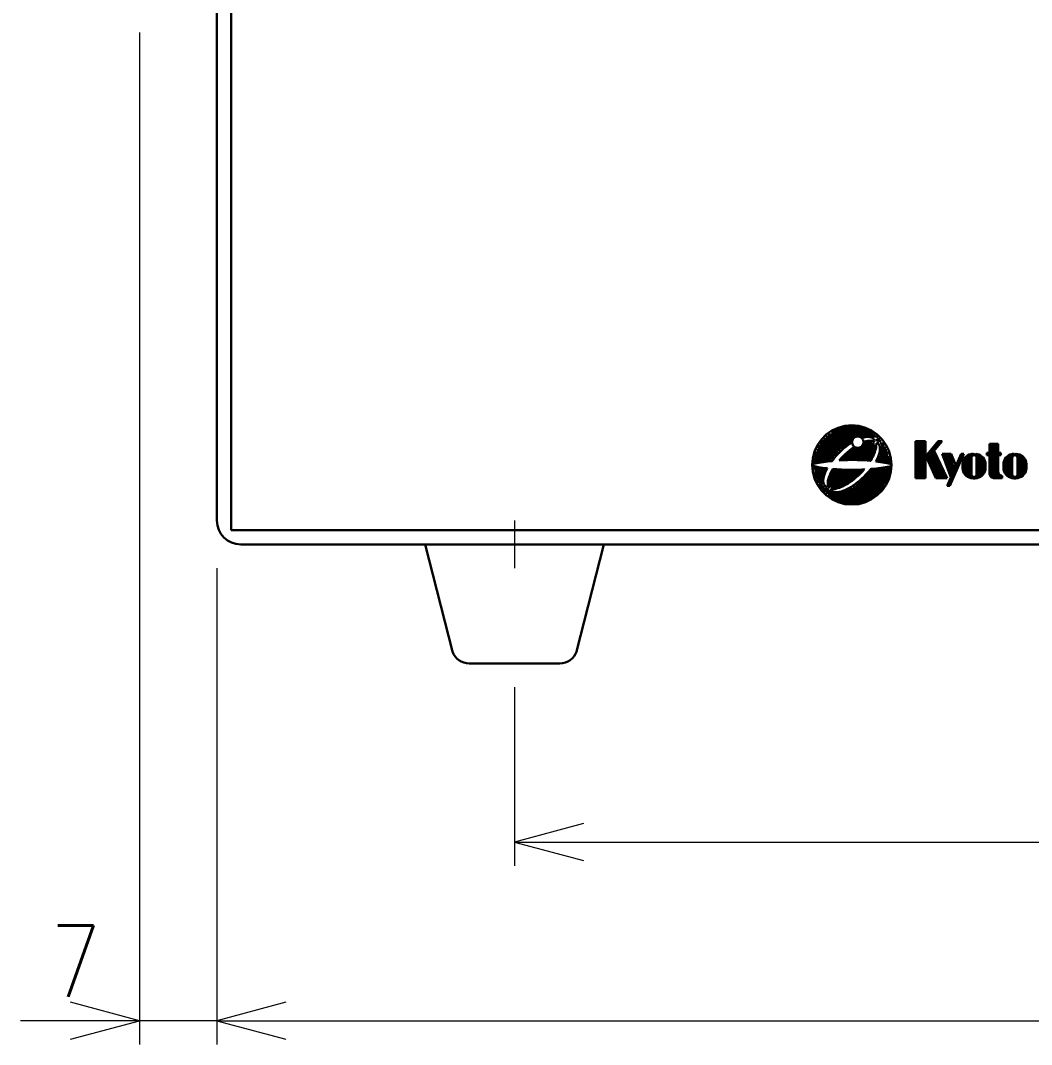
# Model space of a CAD drawing. Header units: millimetres. Extents: x 453 to 1184, y 120 to 532.
# Drawn here: x 452.6 to 537.5, y 139.7 to 225.7 of the extents above; entities that cross this region are included whole.
import ezdxf

# ---------------------------------------------------------------- set-up
doc = ezdxf.new("R2010")
doc.units = ezdxf.units.MM
doc.layers.get('0').update_dxf_attribs({"lineweight": 30})
doc.layers.add('寸法', color=7, linetype='Continuous', lineweight=15)
doc.styles.get("Standard").update_dxf_attribs({"font": 'txt', "bigfont": 'extfont2.shx'})

# ---------------------------------------------------------------- blocks, each defined once
blk = doc.blocks.new('A$C5E891AED')
for p, q in [((7.7, 75.8), (7.7, -41.8)), ((6.5, 61.5), (6.5, -41)), ((58.3069, -33.4757), (61.3512, -33.4757)), ((58.4972, -33.3805), (61.1609, -33.3805)), ((58.7826, -33.2854), (60.9707, -33.2854)), ((58.9729, -33.1903), (60.6853, -33.1903)), ((59.4485, -33.0951), (60.3999, -33.0951)), ((57.2605, -34.3318), (59.8291, -34.3318)), ((57.4508, -34.1416), (59.8291, -34.1416)), ((57.4508, -34.2367), (59.8291, -34.2367)), ((57.641, -33.9513), (60.0193, -33.9513)), ((57.641, -34.0464), (59.9242, -34.0464)), ((57.8313, -33.761), (61.8269, -33.761)), ((57.8313, -33.8562), (60.495, -33.8562)), ((58.1167, -33.5708), (61.6366, -33.5708)), ((58.1167, -33.6659), (61.6366, -33.6659)), ((60.495, -33.8562), (61.8269, -33.8562)), ((60.5901, -33.9513), (60.8755, -33.9513)), ((61.6366, -33.9513), (62.0171, -33.9513)), ((61.8269, -34.2367), (62.2074, -34.2367)), ((61.922, -34.1416), (62.2074, -34.1416)), ((62.0171, -34.3318), (62.3025, -34.3318)), ((65.1667, -34.3333), (66.0242, -34.3333)), ((65.1667, -37.4418), (65.1667, -34.3333)), ((65.2739, -34.3333), (65.2739, -37.4418)), ((65.3811, -34.3333), (65.3811, -37.4418)), ((65.4883, -34.3333), (65.4883, -37.4418)), ((65.5955, -34.3333), (65.5955, -37.4418)), ((65.7027, -34.3333), (65.7027, -37.4418)), ((65.8099, -34.3333), (65.8099, -37.4418)), ((65.917, -34.3333), (65.917, -37.4418)), ((66.0242, -34.3333), (66.0242, -37.4418)), ((66.0242, -35.6196), (67.0962, -34.3333)), ((67.4177, -34.3333), (66.453, -35.5124)), ((67.0962, -34.3333), (67.4177, -34.3333)), ((56.88, -35.0929), (58.8777, -35.0929)), ((56.88, -35.188), (58.6875, -35.188)), ((56.9751, -34.7123), (59.3534, -34.7123)), ((56.9751, -34.8075), (59.1631, -34.8075)), ((56.9751, -34.9026), (59.1631, -34.9026)), ((56.9751, -34.9977), (58.8777, -34.9977)), ((57.1654, -34.5221), (59.6388, -34.5221)), ((57.1654, -34.6172), (59.4485, -34.6172)), ((57.2605, -34.427), (59.7339, -34.427)), ((59.6388, -35.188), (61.7317, -35.188)), ((59.7339, -35.0929), (61.7317, -35.0929)), ((59.8291, -34.9977), (61.7317, -34.9977)), ((60.0193, -34.9026), (60.1145, -34.9026)), ((60.5901, -34.9026), (61.8269, -34.9026)), ((60.6853, -34.8075), (61.8269, -34.8075)), ((60.7804, -34.6172), (61.7317, -34.6172)), ((60.7804, -34.7123), (61.8269, -34.7123)), ((60.8755, -34.5221), (61.7317, -34.5221)), ((60.9707, -34.427), (61.5415, -34.427)), ((62.2074, -34.5221), (62.4928, -34.5221)), ((62.3025, -34.6172), (62.5879, -34.6172)), ((62.3025, -34.7123), (62.5879, -34.7123)), ((62.3025, -34.9026), (62.683, -34.9026)), ((62.3025, -35.0929), (62.7782, -35.0929)), ((62.3025, -35.188), (62.7782, -35.188)), ((62.3976, -34.8075), (62.5879, -34.8075)), ((62.3976, -34.9977), (62.683, -34.9977)), ((66.3887, -35.1908), (66.453, -35.1908)), ((66.453, -35.1908), (66.6674, -35.1908)), ((66.4744, -35.0836), (66.5602, -35.0836)), ((66.5602, -34.9764), (66.6888, -34.9764)), ((66.5602, -35.0836), (66.7746, -35.0836)), ((66.6674, -34.8692), (66.7746, -34.8692)), ((66.6674, -34.9764), (66.8818, -34.9764)), ((66.6674, -35.1908), (66.7531, -35.1908)), ((66.7746, -35.1908), (66.7531, -35.1479)), ((66.7746, -34.7621), (66.989, -34.7621)), ((66.7746, -34.8692), (66.989, -34.8692)), ((67.8465, -37.4418), (66.7746, -35.1908)), ((66.8389, -34.6549), (66.8818, -34.6549)), ((66.8818, -34.6549), (67.0962, -34.6549)), ((66.9247, -34.5477), (66.989, -34.5477)), ((66.989, -34.5477), (67.2034, -34.5477)), ((66.989, -34.7621), (67.0533, -34.7621)), ((67.0104, -34.4405), (67.0962, -34.4405)), ((67.0962, -34.4405), (67.3105, -34.4405)), ((67.0962, -34.6549), (67.139, -34.6549)), ((71.3838, -34.5477), (72.1342, -34.5477)), ((71.3838, -34.5477), (71.3838, -36.6914)), ((71.3838, -34.6549), (72.1342, -34.6549)), ((71.3838, -34.7621), (72.1342, -34.7621)), ((71.3838, -34.8692), (72.1342, -34.8692)), ((71.3838, -34.9764), (72.1342, -34.9764)), ((71.3838, -35.0836), (72.1342, -35.0836)), ((71.3838, -35.1908), (72.1342, -35.1908)), ((72.1342, -34.5477), (72.1342, -36.6914)), ((56.5946, -35.8539), (58.1167, -35.8539)), ((56.5946, -36.0442), (57.0702, -36.0442)), ((56.6897, -35.4734), (58.4972, -35.4734)), ((56.6897, -35.5685), (58.3069, -35.5685)), ((56.6897, -35.6637), (58.3069, -35.6637)), ((56.6897, -35.7588), (58.2118, -35.7588)), ((56.6897, -35.949), (57.8313, -35.949)), ((56.7848, -35.2831), (58.6875, -35.2831)), ((56.7848, -35.3783), (58.5923, -35.3783)), ((58.9729, -35.7588), (61.4463, -35.7588)), ((58.9729, -35.8539), (59.4485, -35.8539)), ((59.068, -35.6637), (61.5415, -35.6637)), ((59.1631, -35.5685), (61.5415, -35.5685)), ((59.2583, -35.4734), (61.6366, -35.4734)), ((59.3534, -35.3783), (61.6366, -35.3783)), ((59.4485, -35.2831), (61.7317, -35.2831)), ((60.8755, -35.8539), (61.3512, -35.8539)), ((62.0171, -35.8539), (63.0636, -35.8539)), ((62.0171, -35.949), (62.9684, -35.949)), ((62.1123, -35.6637), (62.9684, -35.6637)), ((62.1123, -35.7588), (62.9684, -35.7588)), ((62.2074, -35.2831), (62.8733, -35.2831)), ((62.2074, -35.4734), (62.8733, -35.4734)), ((62.2074, -35.5685), (62.8733, -35.5685)), ((62.3025, -35.3783), (62.8733, -35.3783)), ((62.3976, -36.0442), (63.0636, -36.0442)), ((66.0242, -35.5124), (66.8818, -37.4418)), ((66.0886, -35.6196), (66.1529, -35.6196)), ((66.1314, -35.5124), (66.8818, -35.5124)), ((66.1314, -35.6196), (66.8818, -35.6196)), ((66.1314, -35.7268), (66.2386, -35.7268)), ((66.1743, -35.8339), (66.2386, -35.8339)), ((66.1957, -35.4052), (66.8389, -35.4052)), ((66.2386, -35.7268), (66.989, -35.7268)), ((66.2386, -35.8339), (66.989, -35.8339)), ((66.2386, -35.9411), (67.0962, -35.9411)), ((66.2815, -36.0483), (67.139, -36.0483)), ((66.3458, -35.298), (66.7746, -35.298)), ((66.8818, -35.6196), (66.9247, -35.6196)), ((66.989, -35.8339), (67.0318, -35.8339)), ((67.4177, -35.4052), (68.1681, -37.4418)), ((67.4177, -35.4052), (68.1681, -35.4052)), ((67.5249, -35.5124), (68.1681, -35.5124)), ((67.5249, -35.6196), (68.1681, -35.6196)), ((67.5249, -35.7268), (68.1681, -35.7268)), ((67.6321, -35.8339), (68.2753, -35.8339)), ((67.6321, -35.9411), (68.2753, -35.9411)), ((67.7393, -36.0483), (68.3825, -36.0483)), ((69.0256, -35.4052), (67.8465, -38.0849)), ((69.1328, -35.4052), (67.9537, -38.0849)), ((69.24, -35.4052), (68.0609, -38.0849)), ((68.1681, -35.4052), (68.4897, -36.1555)), ((69.0256, -35.4052), (69.24, -35.4052)), ((69.24, -35.8339), (69.24, -36.9058)), ((69.3472, -35.7268), (69.3472, -37.1202)), ((69.4544, -35.6196), (69.4544, -37.2274)), ((69.5616, -35.5124), (69.5616, -37.3346)), ((69.6688, -35.5124), (69.6688, -37.3346)), ((69.776, -35.5124), (69.776, -37.3346)), ((69.776, -35.5124), (70.4191, -35.5124)), ((69.8832, -35.4052), (69.9904, -35.4052)), ((69.8832, -35.7268), (69.8832, -37.1202)), ((70.3119, -35.7268), (70.3119, -37.1202)), ((70.4191, -35.5124), (70.4191, -37.3346)), ((70.5263, -35.5124), (70.5263, -37.3346)), ((70.6335, -35.5124), (70.6335, -37.3346)), ((70.7407, -35.6196), (70.7407, -37.2274)), ((70.8479, -35.7268), (70.8479, -37.1202)), ((70.9551, -35.9411), (70.9551, -36.9058)), ((71.1695, -35.298), (71.3838, -35.298)), ((71.1695, -35.298), (71.1695, -35.5124)), ((71.1695, -35.4052), (71.3838, -35.4052)), ((71.1695, -35.5124), (71.3838, -35.5124)), ((71.3838, -35.298), (72.1342, -35.298)), ((71.3838, -35.4052), (72.1342, -35.4052)), ((71.3838, -35.5124), (72.1342, -35.5124)), ((71.3838, -35.6196), (72.1342, -35.6196)), ((71.3838, -35.7268), (72.1342, -35.7268)), ((71.3838, -35.8339), (72.1342, -35.8339)), ((71.3838, -35.9411), (72.1342, -35.9411)), ((71.3838, -36.0483), (72.1342, -36.0483)), ((72.1342, -35.298), (72.3486, -35.298)), ((72.1342, -35.4052), (72.3486, -35.4052)), ((72.3486, -35.5124), (72.1342, -35.5124)), ((72.3486, -35.298), (72.3486, -35.5124)), ((72.6702, -35.9411), (72.6702, -36.9058)), ((72.7773, -35.7268), (72.7773, -37.1202)), ((72.8845, -35.6196), (72.8845, -37.2274)), ((72.9917, -35.5124), (72.9917, -37.3346)), ((73.0989, -35.5124), (73.0989, -37.3346)), ((73.2061, -35.5124), (73.8493, -35.5124)), ((73.2061, -35.5124), (73.2061, -37.3346)), ((73.3134, -35.4052), (73.4206, -35.4052)), ((73.3134, -35.7268), (73.3134, -37.1202)), ((73.7421, -35.7268), (73.7421, -37.1202)), ((73.8493, -35.5124), (73.8493, -37.3346)), ((73.9565, -35.5124), (73.9565, -35.6196)), ((73.9565, -35.6196), (73.9565, -37.3346)), ((74.0636, -35.5124), (74.0636, -37.3346)), ((74.1708, -35.6196), (74.1708, -37.2274)), ((74.278, -35.7268), (74.278, -37.1202)), ((74.3852, -35.9411), (74.3852, -37.013)), ((56.5946, -36.615), (57.4508, -36.615)), ((56.6897, -36.7101), (57.641, -36.7101)), ((56.6897, -36.8052), (57.5459, -36.8052)), ((56.6897, -36.9003), (57.4508, -36.9003)), ((58.1167, -36.9003), (60.5901, -36.9003)), ((58.2118, -36.8052), (59.1631, -36.8052)), ((59.8291, -36.8052), (60.6853, -36.8052)), ((61.3512, -36.9003), (63.0636, -36.9003)), ((61.4463, -36.8052), (63.0636, -36.8052)), ((61.7317, -36.7101), (62.9684, -36.7101)), ((62.683, -36.615), (63.0636, -36.615)), ((66.3458, -36.1555), (67.2034, -36.1555)), ((66.4101, -36.2627), (67.2677, -36.2627)), ((66.453, -36.3699), (67.3105, -36.3699)), ((66.4959, -36.4771), (67.3534, -36.4771)), ((66.5602, -36.5843), (67.4177, -36.5843)), ((66.5602, -36.6914), (67.4177, -36.6914)), ((66.6674, -36.7986), (67.5249, -36.7986)), ((66.6674, -36.9058), (67.5249, -36.9058)), ((67.7393, -36.1555), (68.3825, -36.1555)), ((67.7393, -36.2627), (68.3825, -36.2627)), ((67.8465, -36.3699), (68.4897, -36.3699)), ((67.8465, -36.4771), (68.4897, -36.4771)), ((67.8465, -36.5843), (68.4897, -36.5843)), ((67.9537, -36.6914), (68.5968, -36.6914)), ((67.9537, -36.7986), (68.5968, -36.7986)), ((68.0609, -36.9058), (68.3825, -36.9058)), ((68.4897, -36.1555), (68.5968, -36.3699)), ((69.1328, -36.3699), (69.1328, -36.5843)), ((71.0623, -36.2627), (71.0623, -36.5843)), ((71.3838, -36.1555), (72.1342, -36.1555)), ((71.3838, -36.2627), (72.1342, -36.2627)), ((71.3838, -36.3699), (72.1342, -36.3699)), ((71.3838, -36.4771), (72.1342, -36.4771)), ((71.3838, -36.5843), (72.1342, -36.5843)), ((71.3838, -36.6914), (71.3838, -37.013)), ((71.3838, -36.6914), (72.1342, -36.6914)), ((71.3838, -36.7986), (72.1342, -36.7986)), ((71.3838, -36.9058), (72.1342, -36.9058)), ((72.1342, -36.6914), (72.1342, -36.9058)), ((72.563, -36.3699), (72.563, -36.5843)), ((74.4925, -36.2627), (74.4925, -36.5843)), ((56.6897, -36.9955), (57.5459, -36.9955)), ((56.6897, -37.0906), (57.3556, -37.0906)), ((56.6897, -37.1857), (57.4508, -37.1857)), ((56.7848, -37.2809), (57.2605, -37.2809)), ((56.7848, -37.376), (57.3556, -37.376)), ((56.7848, -37.4711), (57.2605, -37.4711)), ((56.88, -37.5663), (57.3556, -37.5663)), ((56.88, -37.6614), (57.2605, -37.6614)), ((56.9751, -37.7565), (57.3556, -37.7565)), ((57.8313, -37.7565), (59.6388, -37.7565)), ((57.9264, -37.376), (60.1145, -37.376)), ((57.9264, -37.4711), (60.0193, -37.4711)), ((57.9264, -37.5663), (59.8291, -37.5663)), ((57.9264, -37.6614), (59.7339, -37.6614)), ((58.0216, -37.1857), (60.3047, -37.1857)), ((58.0216, -37.2809), (60.2096, -37.2809)), ((58.1167, -36.9955), (60.495, -36.9955)), ((58.1167, -37.0906), (60.3999, -37.0906)), ((60.495, -37.7565), (62.7782, -37.7565)), ((60.5901, -37.6614), (62.7782, -37.6614)), ((60.6853, -37.5663), (62.8733, -37.5663)), ((60.7804, -37.4711), (62.8733, -37.4711)), ((60.8755, -37.376), (62.9684, -37.376)), ((60.9707, -37.2809), (62.9684, -37.2809)), ((61.0658, -37.1857), (62.9684, -37.1857)), ((61.1609, -37.0906), (62.9684, -37.0906)), ((61.2561, -36.9955), (62.9684, -36.9955)), ((66.0242, -37.4418), (65.1667, -37.4418)), ((66.7746, -37.013), (67.6321, -37.013)), ((66.7746, -37.1202), (67.6321, -37.1202)), ((66.7746, -37.2274), (67.6321, -37.2274)), ((66.8818, -37.3346), (67.7393, -37.3346)), ((67.8465, -37.4418), (66.8818, -37.4418)), ((68.0609, -37.013), (68.2753, -37.013)), ((68.0609, -37.1202), (68.1681, -37.1202)), ((68.1681, -37.1202), (68.2753, -37.1202)), ((68.1681, -37.2274), (68.2753, -37.2274)), ((69.8832, -37.3346), (70.3119, -37.3346)), ((69.8832, -37.4418), (69.9904, -37.4418)), ((70.2047, -37.4418), (70.3119, -37.4418)), ((71.3838, -37.013), (72.1342, -37.013)), ((71.3838, -37.1202), (72.1342, -37.1202)), ((71.491, -37.2274), (72.2414, -37.2274)), ((71.5982, -37.3346), (72.3486, -37.3346)), ((71.8126, -37.4418), (72.4558, -37.4418)), ((72.4558, -37.2274), (72.4558, -37.4418)), ((73.2061, -37.3346), (73.8493, -37.3346)), ((73.3134, -37.4418), (73.4206, -37.4418)), ((73.6349, -37.4418), (73.7421, -37.4418)), ((57.0702, -37.8517), (57.3556, -37.8517)), ((57.0702, -37.9468), (57.3556, -37.9468)), ((57.0702, -38.0419), (57.3556, -38.0419)), ((57.1654, -38.137), (57.5459, -38.137)), ((57.2605, -38.2322), (57.5459, -38.2322)), ((57.2605, -38.3273), (57.8313, -38.3273)), ((57.3556, -38.4224), (57.9264, -38.4224)), ((57.4508, -38.5176), (58.0216, -38.5176)), ((57.641, -38.6127), (58.1167, -38.6127)), ((57.8313, -37.8517), (59.4485, -37.8517)), ((57.8313, -37.9468), (59.2583, -37.9468)), ((57.9264, -38.0419), (59.1631, -38.0419)), ((57.9264, -38.137), (58.9729, -38.137)), ((58.1167, -38.2322), (58.6875, -38.2322)), ((59.068, -38.6127), (62.1123, -38.6127)), ((59.3534, -38.5176), (62.2074, -38.5176)), ((59.5437, -38.4224), (62.3025, -38.4224)), ((59.7339, -38.3273), (62.3976, -38.3273)), ((59.9242, -38.2322), (62.4928, -38.2322)), ((60.0193, -38.137), (62.4928, -38.137)), ((60.2096, -37.9468), (62.5879, -37.9468)), ((60.2096, -38.0419), (62.5879, -38.0419)), ((60.3999, -37.8517), (62.683, -37.8517)), ((68.0609, -38.0849), (67.8465, -38.0849)), ((57.641, -38.7078), (62.0171, -38.7078)), ((57.8313, -38.803), (61.922, -38.803)), ((57.8313, -38.8981), (61.8269, -38.8981)), ((58.0216, -38.9932), (61.6366, -38.9932)), ((58.1167, -39.0883), (61.5415, -39.0883)), ((58.3069, -39.1835), (61.4463, -39.1835)), ((58.4972, -39.2786), (61.2561, -39.2786)), ((58.6875, -39.3737), (60.9707, -39.3737)), ((58.9729, -39.4689), (60.6853, -39.4689)), ((59.5437, -39.564), (60.3047, -39.564)), ((7.7, -41.8), (155.3, -41.8)), ((154.5, -43), (8.5, -43)), ((24, -43), (39, -43)), ((24, -43), (26.3, -52)), ((39, -43), (36.7, -52)), ((27.7, -53), (35.3, -53))]:
    blk.add_line(p, q)
for points in [[(63.1579, -36.3289), (63.1073, -35.7509), (62.9572, -35.1904), (62.712, -34.6644), (62.3791, -34.1891), (61.9688, -33.7788), (61.4934, -33.446), (60.9675, -33.2007), (60.407, -33.0506), (59.829, -33), (59.2509, -33.0506), (58.6904, -33.2007), (58.1644, -33.446), (57.6892, -33.7788), (57.2789, -34.1891), (56.946, -34.6645), (56.7007, -35.1904), (56.5506, -35.7509), (56.5, -36.3289), (56.5506, -36.9069), (56.7007, -37.4674), (56.946, -37.9934), (57.2789, -38.4687), (57.6892, -38.879), (58.1645, -39.2118), (58.6904, -39.4571), (59.2509, -39.6072), (59.829, -39.6578), (60.407, -39.6072), (60.9675, -39.4571), (61.4935, -39.2118), (61.9688, -38.879), (62.3791, -38.4687), (62.712, -37.9933), (62.9572, -37.4674), (63.1073, -36.9069), (63.1579, -36.3289)], [(60.8055, -34.4066), (60.7982, -34.3233), (60.7766, -34.2424), (60.7412, -34.1666), (60.6932, -34.098), (60.6341, -34.0389), (60.5655, -33.9909), (60.4897, -33.9555), (60.4088, -33.9339), (60.3255, -33.9266), (60.2421, -33.9339), (60.1613, -33.9555), (60.0855, -33.9909), (60.0169, -34.0389), (59.9578, -34.098), (59.9097, -34.1666), (59.8744, -34.2424), (59.8528, -34.3233), (59.8454, -34.4066), (59.8528, -34.4899), (59.8744, -34.5708), (59.9097, -34.6466), (59.9578, -34.7152), (60.0169, -34.7743), (60.0855, -34.8223), (60.1613, -34.8577), (60.2421, -34.8793), (60.3255, -34.8866), (60.4088, -34.8793), (60.4897, -34.8577), (60.5655, -34.8223), (60.6341, -34.7743), (60.6932, -34.7152), (60.7412, -34.6466), (60.7766, -34.5708), (60.7982, -34.4899), (60.8055, -34.4066)], [(61.2069, -33.9667), (61.1264, -33.9694), (60.9878, -33.9864), (60.8396, -34.0192), (60.6827, -34.0675), (60.6535, -34.0633)], [(61.7507, -34.38), (61.7078, -34.3408), (61.6575, -34.3319), (61.5542, -34.3016), (61.4382, -34.2869), (61.3106, -34.2882), (61.172, -34.3053), (61.0237, -34.3381), (60.8669, -34.3863), (60.812, -34.4121), (60.8041, -34.4121)], [(61.7249, -34.2553), (61.6919, -34.1957), (61.6309, -34.1201), (61.5552, -34.0591), (61.4653, -34.013), (61.362, -33.9827), (61.2461, -33.9681), (61.1989, -33.9668)], [(59.83, -34.446), (59.6858, -34.5398), (59.5039, -34.6693), (59.3226, -34.8094), (59.1434, -34.9591), (58.9674, -35.1172), (58.796, -35.2826), (58.6306, -35.4539), (58.4726, -35.6299), (58.3228, -35.8092), (58.1682, -36.0011)], [(60.0509, -34.8005), (59.9967, -34.8429), (59.8149, -34.9723), (59.6336, -35.1125), (59.4542, -35.2621), (59.2783, -35.4202), (59.1069, -35.5856), (58.9416, -35.7569), (58.7835, -35.9329), (58.7787, -35.9455)], [(61.4106, -35.9693), (61.4161, -35.9713), (61.5215, -35.7924), (61.6135, -35.617), (61.6914, -35.4466), (61.7548, -35.2823), (61.8031, -35.1254), (61.8359, -34.9771), (61.8664, -34.8315), (61.8823, -34.673), (61.8902, -34.5778), (61.8664, -34.4986), (61.8664, -34.4985)], [(61.8386, -36.0407), (61.8641, -35.9845), (61.9561, -35.8091), (62.0341, -35.6386), (62.0975, -35.4743), (62.1457, -35.3175), (62.1786, -35.1693), (62.1957, -35.0307), (62.1969, -34.903), (62.1823, -34.787), (62.1519, -34.6838), (62.1061, -34.5939), (62.045, -34.5182), (61.8981, -34.4359)], [(58.1682, -36.0169), (58.1445, -36.0011), (57.8167, -36.036), (57.4469, -36.0842), (57.0951, -36.1402), (56.7643, -36.2036), (56.5073, -36.263)], [(61.3945, -35.9708), (61.1137, -35.9489), (60.7067, -35.9263), (60.2932, -35.9127), (59.8765, -35.9081), (59.46, -35.9127), (59.0465, -35.9263), (58.7787, -35.9535)], [(63.1667, -36.2662), (62.9096, -36.2115), (62.5787, -36.1481), (62.227, -36.092), (61.8571, -36.0439), (61.8386, -36.0328)], [(69.8858, -35.4116), (69.8414, -35.4182), (69.6971, -35.4569), (69.5616, -35.5201), (69.4391, -35.6058), (69.3334, -35.7115), (69.2477, -35.834), (69.1845, -35.9694), (69.1458, -36.1138), (69.1328, -36.2627), (69.1392, -36.3672)], [(70.3119, -35.7268), (70.3087, -35.6895), (70.299, -35.6534), (70.2832, -35.6196), (70.2618, -35.589), (70.2354, -35.5626), (70.2047, -35.5411), (70.1709, -35.5253), (70.1348, -35.5156), (70.0976, -35.5124), (70.0603, -35.5156), (70.0242, -35.5253), (69.9904, -35.5411), (69.9597, -35.5626), (69.9333, -35.589), (69.9119, -35.6196), (69.8961, -35.6534), (69.8864, -35.6895), (69.8832, -35.7268)], [(70.1982, -35.4131), (70.0976, -35.4052), (69.9859, -35.415)], [(71.0623, -36.2627), (71.0493, -36.1138), (71.0106, -35.9694), (70.9474, -35.834), (70.8617, -35.7115), (70.756, -35.6058), (70.6335, -35.5201), (70.498, -35.4569), (70.3537, -35.4182), (70.2347, -35.4057)], [(73.316, -35.4116), (73.2716, -35.4182), (73.1273, -35.4569), (72.9918, -35.5201), (72.8693, -35.6058), (72.7636, -35.7115), (72.6779, -35.834), (72.6147, -35.9694), (72.576, -36.1138), (72.563, -36.2627), (72.5694, -36.3672)], [(73.7421, -35.7268), (73.7389, -35.6895), (73.7292, -35.6534), (73.7134, -35.6196), (73.692, -35.589), (73.6656, -35.5626), (73.6349, -35.5411), (73.6011, -35.5253), (73.565, -35.5156), (73.5278, -35.5124), (73.4905, -35.5156), (73.4544, -35.5253), (73.4206, -35.5411), (73.3899, -35.5626), (73.3635, -35.589), (73.3421, -35.6196), (73.3263, -35.6534), (73.3166, -35.6895), (73.3134, -35.7268)], [(73.6284, -35.4131), (73.5278, -35.4052), (73.4161, -35.415)], [(74.4925, -36.2627), (74.4795, -36.1138), (74.4408, -35.9694), (74.3776, -35.834), (74.2919, -35.7115), (74.1862, -35.6058), (74.0637, -35.5201), (73.9282, -35.4569), (73.7839, -35.4182), (73.6649, -35.4057)], [(56.5001, -36.393), (56.7016, -36.4383), (57.0383, -36.5018), (57.3962, -36.5578), (57.7728, -36.6059), (57.7718, -36.6114)], [(57.7678, -36.6171), (57.7667, -36.6275), (57.6747, -36.8028), (57.5967, -36.9733), (57.5333, -37.1376), (57.4851, -37.2945), (57.4522, -37.4428), (57.4352, -37.5813), (57.4339, -37.709), (57.4486, -37.8249), (57.4789, -37.9282), (57.5248, -38.0181), (57.5857, -38.0939), (57.7441, -38.2309)], [(58.2435, -36.6647), (58.2463, -36.6564), (58.141, -36.8354), (58.049, -37.0107), (57.971, -37.1812), (57.9077, -37.3455), (57.8594, -37.5023), (57.8266, -37.6505), (57.8095, -37.7891), (57.8083, -37.9168), (57.8229, -38.0328), (57.8533, -38.1361), (57.9026, -38.223), (57.9026, -38.1834)], [(58.0533, -38.3578), (58.1268, -38.4604), (58.2025, -38.5214), (58.2924, -38.5672), (58.3956, -38.5977), (58.5116, -38.6122), (58.6393, -38.611), (58.7779, -38.594), (58.9261, -38.5611), (59.083, -38.5128), (59.2473, -38.4495), (59.4178, -38.3715), (59.5931, -38.2795), (59.772, -38.1741), (59.953, -38.0564), (60.1349, -37.9268), (60.3162, -37.7868), (60.4955, -37.637), (60.6715, -37.4789), (60.8428, -37.3136), (61.0082, -37.1423), (61.1663, -36.9663), (61.4264, -36.6749)], [(58.1009, -38.3341), (58.1088, -38.342), (58.085, -38.3341), (58.1083, -38.3262), (58.2243, -38.3407), (58.3519, -38.3395), (58.4905, -38.3225), (58.6388, -38.2896), (58.7956, -38.2414), (58.9599, -38.178), (59.1304, -38.1), (59.3057, -38.008), (59.4846, -37.9026), (59.6657, -37.7849), (59.8475, -37.6554), (60.0288, -37.5153), (60.2082, -37.3655), (60.3842, -37.2074), (60.5555, -37.0421), (60.7208, -36.8708), (60.879, -36.6948), (60.8873, -36.6987)], [(58.2673, -36.6704), (58.5618, -36.6931), (58.9762, -36.7157), (59.3971, -36.7293), (59.8211, -36.7338), (60.2452, -36.7293), (60.666, -36.7157), (60.8715, -36.6987)], [(61.4027, -36.6749), (61.493, -36.6618), (61.8852, -36.6218), (62.2617, -36.5737), (62.6197, -36.5177), (62.9564, -36.4542), (63.1428, -36.4186)], [(69.1328, -36.5843), (69.1458, -36.7332), (69.1845, -36.8775), (69.2477, -37.013), (69.3334, -37.1355), (69.4391, -37.2412), (69.5616, -37.3269), (69.6971, -37.3901), (69.8414, -37.4287), (69.9305, -37.4397)], [(70.3093, -37.4354), (70.3537, -37.4287), (70.498, -37.3901), (70.6335, -37.3269), (70.756, -37.2412), (70.8617, -37.1355), (70.9474, -37.013), (71.0106, -36.8775), (71.0493, -36.7332), (71.0623, -36.5843)], [(72.1342, -36.9058), (72.1391, -36.9617), (72.1536, -37.0158), (72.1773, -37.0666), (72.2094, -37.1125), (72.2491, -37.1522), (72.295, -37.1843), (72.3458, -37.208), (72.3999, -37.2225), (72.4333, -37.2266)], [(72.563, -36.5843), (72.576, -36.7332), (72.6147, -36.8775), (72.6779, -37.013), (72.7636, -37.1355), (72.8693, -37.2412), (72.9918, -37.3269), (73.1273, -37.3901), (73.2716, -37.4287), (73.3607, -37.4397)], [(73.7395, -37.4354), (73.7839, -37.4287), (73.9282, -37.3901), (74.0637, -37.3269), (74.1862, -37.2412), (74.2919, -37.1355), (74.3776, -37.013), (74.4408, -36.8775), (74.4795, -36.7332), (74.4925, -36.5843)], [(69.8832, -37.1202), (69.8864, -37.1574), (69.8961, -37.1935), (69.9119, -37.2274), (69.9333, -37.258), (69.9597, -37.2844), (69.9904, -37.3058), (70.0242, -37.3216), (70.0603, -37.3313), (70.0976, -37.3346), (70.1348, -37.3313), (70.1709, -37.3216), (70.2047, -37.3058), (70.2354, -37.2844), (70.2618, -37.258), (70.2832, -37.2274), (70.299, -37.1935), (70.3087, -37.1574), (70.3119, -37.1202)], [(69.9886, -37.4498), (70.0194, -37.4564), (70.0976, -37.4632), (70.1757, -37.4564), (70.2065, -37.4498)], [(71.3838, -37.013), (71.3904, -37.0875), (71.4097, -37.1596), (71.4413, -37.2274), (71.4842, -37.2886), (71.537, -37.3415), (71.5982, -37.3843), (71.666, -37.4159), (71.7382, -37.4353), (71.8126, -37.4418)], [(73.3134, -37.1202), (73.3166, -37.1574), (73.3263, -37.1935), (73.3421, -37.2274), (73.3635, -37.258), (73.3899, -37.2844), (73.4206, -37.3058), (73.4544, -37.3216), (73.4905, -37.3313), (73.5278, -37.3346), (73.565, -37.3313), (73.6011, -37.3216), (73.6349, -37.3058), (73.6656, -37.2844), (73.692, -37.258), (73.7134, -37.2274), (73.7292, -37.1935), (73.7389, -37.1574), (73.7421, -37.1202)], [(73.4188, -37.4498), (73.4496, -37.4564), (73.5278, -37.4632), (73.6059, -37.4564), (73.6367, -37.4498)]]:
    blk.add_lwpolyline(points)
for centre, radius, start, end in [((8.5, -41), 2, 180, 270), ((27.7, -51.5), 1.5, 199, 270), ((35.3, -51.5), 1.5, 270, 342)]:
    blk.add_arc(centre, radius, start, end)
blk = doc.blocks.new('A$C26EB5CF7')
for p, q in [((0, 0), (0, -85)), ((31.5, -41), (31.5, -45)), ((6.5, -45), (6.5, -85)), ((31.5, -55), (31.5, -70)), ((37.296, -66.447), (31.5, -68)), ((31.5, -68), (131.5, -68)), ((31.5, -68), (37.296, -69.553)), ((0, -83), (-5.796, -81.447)), ((12.296, -81.447), (6.5, -83)), ((0, -83), (-10, -83)), ((-5.796, -84.553), (0, -83)), ((6.5, -83), (0, -83)), ((6.5, -83), (156.5, -83)), ((6.5, -83), (12.296, -84.553))]:
    blk.add_line(p, q)
at = {"width": 0.833}
blk.add_text('7', height=6, dxfattribs=at).set_placement((-7.5, -81))

msp = doc.modelspace()

# ---------------------------------------------------------------- block references
msp.add_blockref('A$C5E891AED', (462.6, 224.696))
at = {"layer": '寸法'}
msp.add_blockref('A$C26EB5CF7', (462.6, 224.696), dxfattribs=at)

doc.saveas('drawing.dxf')
